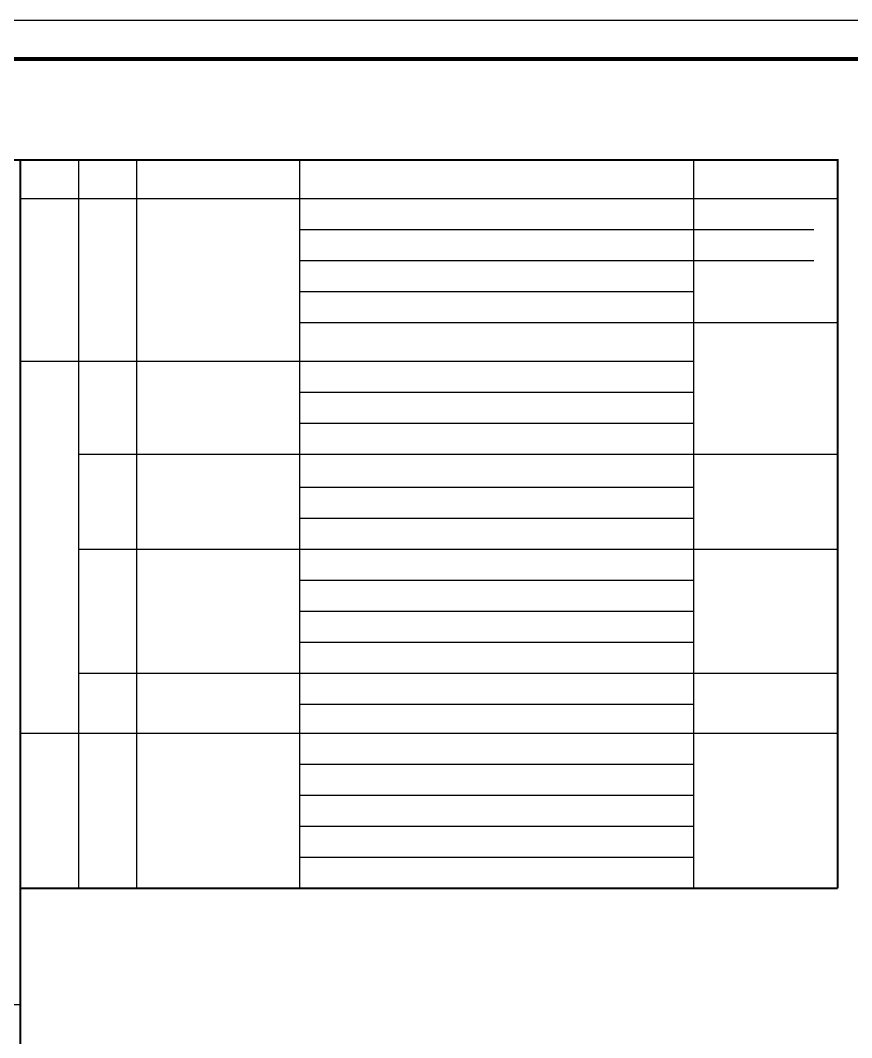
# Model space of a CAD drawing. Extents: x -737978 to 768813, y -372247 to 1140308.
# Drawn here: x -132308 to -110855, y -10753 to 15497 of the extents above; entities that cross this region are included whole.
import ezdxf

# ---------------------------------------------------------------- set-up
doc = ezdxf.new("R2010")
doc.units = 0
doc.header["$LTSCALE"] = 1000
doc.header["$MEASUREMENT"] = 0
doc.layers.get('0').update_dxf_attribs({"linetype": 'CONTINUOUS'})
doc.layers.add('A-ANNO-TEXT', color=7, linetype='CONTINUOUS')
doc.layers.add('PUB_TITLE', color=4, linetype='CONTINUOUS')

msp = doc.modelspace()

# ---------------------------------------------------------------- linework, layer by layer
at = {"const_width": 50}
msp.add_lwpolyline([(-132307.6, 11892.8), (-157007.6, 11892.8)], dxfattribs=at)
at = {"layer": 'A-ANNO-TEXT', "color": 0}
for p, q in [((-130807.6, 11892.8), (-130807.6, -6902.9)), ((-129309.9, 11892.8), (-129309.9, -6902.9)), ((-125102.4, 11892.8), (-125102.4, -6902.9)), ((-114940.5, 11892.8), (-114940.5, -6902.9)), ((-111219, 10892.8), (-132307.6, 10892.8)), ((-111829.1, 10092.8), (-125102.4, 10092.8)), ((-111829.1, 9292.8), (-125102.4, 9292.8)), ((-114940.5, 8492.8), (-125102.4, 8492.8)), ((-111219, 7692.8), (-125102.4, 7692.8)), ((-111219, 7692.8), (-125102.4, 7692.8)), ((-114940.5, 6692.8), (-132307.6, 6692.8)), ((-114940.5, 6692.8), (-125102.4, 6692.8)), ((-114940.5, 5892.8), (-125102.4, 5892.8)), ((-114940.5, 5092.8), (-125102.4, 5092.8)), ((-111219, 4292.8), (-130807.6, 4292.8)), ((-114940.5, 3441.1), (-125102.4, 3441.1)), ((-114940.5, 2641.1), (-125102.4, 2641.1)), ((-111219, 1841.1), (-130807.6, 1841.1)), ((-114940.5, 1841.1), (-125126.9, 1841.1)), ((-114940.5, 1841.1), (-125102.4, 1841.1)), ((-114940.5, 1841.1), (-125102.4, 1841.1)), ((-114940.5, 1041.1), (-125102.4, 1041.1)), ((-114940.5, 241.1), (-125102.4, 241.1)), ((-114940.5, -558.9), (-125102.4, -558.9)), ((-114940.5, -558.9), (-125102.4, -558.9)), ((-114940.5, -1358.9), (-130807.6, -1358.9)), ((-114940.5, -1358.9), (-130807.6, -1358.9)), ((-114940.5, -1358.9), (-130807.6, -1358.9)), ((-114940.5, -1358.9), (-130807.6, -1358.9)), ((-114940.5, -1358.9), (-130807.6, -1358.9)), ((-111219, -1358.9), (-130807.6, -1358.9)), ((-114940.5, -2158.9), (-125097, -2158.9)), ((-111219, -2907.2), (-132307.6, -2907.2)), ((-111219, -2907.2), (-132307.6, -2907.2)), ((-114940.5, -3707.2), (-125097, -3707.2)), ((-114940.5, -4507.2), (-125097, -4507.2)), ((-114940.5, -5307.2), (-125097, -5307.2)), ((-114940.5, -6102.9), (-125097, -6102.9)), ((-114940.5, -6902.9), (-125097, -6902.9)), ((-132297.4, -9907.2), (-155497.4, -9907.2))]:
    msp.add_line(p, q, dxfattribs=at)
at = {"layer": 'A-ANNO-TEXT', "color": 0, "const_width": 50}
for points in [[(-132307.6, -42902.5), (-132307.6, 11892.8), (-111219, 11892.8), (-111219, -6902.9)], [(-111219, -6902.9), (-132308, -6902.9)]]:
    msp.add_lwpolyline(points, dxfattribs=at)
at = {"layer": 'PUB_TITLE'}
msp.add_lwpolyline([(-184257.6, -43902.5), (-100157.6, -43902.5), (-100157.6, 15497.5), (-184257.6, 15497.5)], close=True, dxfattribs=at)
at = {"layer": 'PUB_TITLE', "const_width": 100}
for points in [[(-181757.6, -42902.5), (-101157.6, -42902.5), (-101157.6, 14497.5), (-181757.6, 14497.5)], [(-181707.6, -42902.5), (-101107.6, -42902.5), (-101107.6, 14497.5), (-181707.6, 14497.5)]]:
    msp.add_lwpolyline(points, close=True, dxfattribs=at)

doc.saveas('drawing.dxf')
